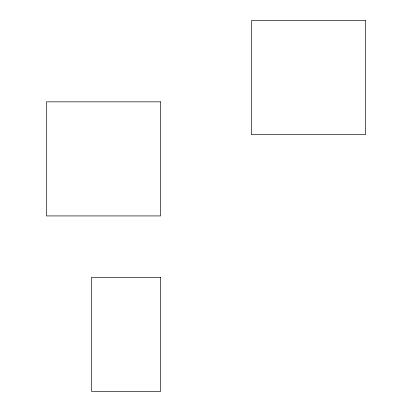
<?xml version="1.0" encoding="UTF-8"?>
<svg xmlns="http://www.w3.org/2000/svg" width="412" height="412" viewBox="0 0 412 412"><rect width="100%" height="100%" fill="white"/><g stroke="black" fill="none" stroke-linecap="round" stroke-linejoin="round"><path stroke-width="0.62" d="M365.521 20.6L251.428 20.6L251.428 134.693L365.521 134.693L365.521 20.6M160.572 101.836L46.479 101.836L46.479 215.924L160.572 215.924L160.572 101.836M160.572 277.307L91.572 277.307L91.572 391.4L160.572 391.4L160.572 277.307"/></g></svg>
